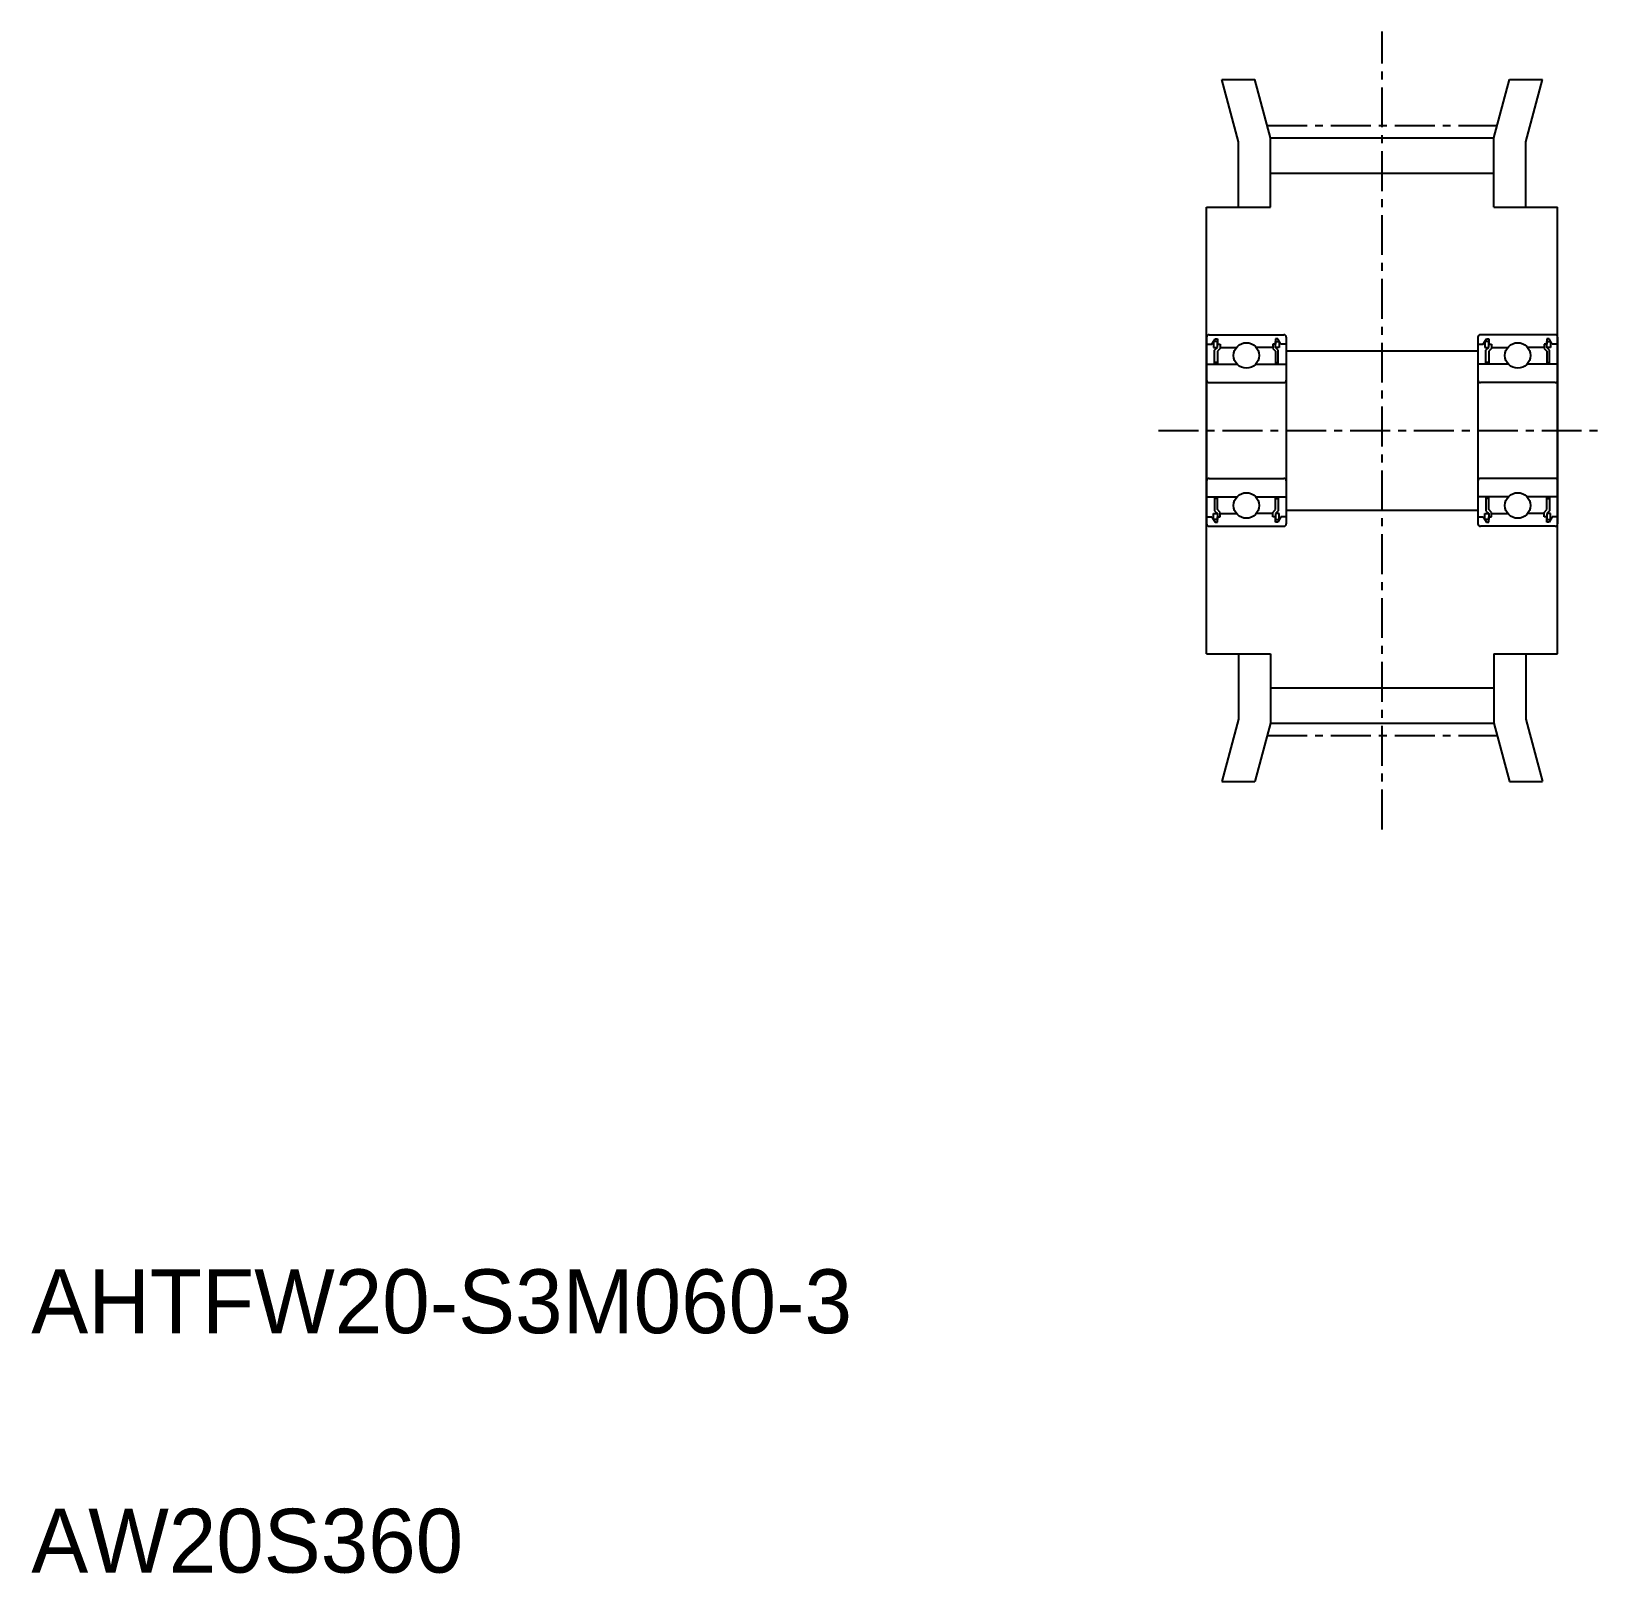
# Model space of a CAD drawing. Extents: x 5 to 54.3, y 5 to 53.3.
import ezdxf

# ---------------------------------------------------------------- set-up
doc = ezdxf.new("R2010")
doc.units = 0
doc.linetypes.add('CENTER', pattern=[2, 1.25, -0.25, 0.25, -0.25])
doc.layers.get('0').update_dxf_attribs({"linetype": 'CONTINUOUS'})
doc.layers.add('CENTER', color=1, linetype='CENTER')

msp = doc.modelspace()

# ---------------------------------------------------------------- linework, layer by layer
at = {"color": 7, "linetype": 'CONTINUOUS'}
for p, q in [((42.817, 49.817), (42.292, 51.779)), ((42.292, 51.779), (43.327, 51.779)), ((43.817, 49.949), (43.327, 51.779)), ((50.817, 49.949), (51.308, 51.779)), ((51.308, 51.779), (52.343, 51.779)), ((51.817, 49.817), (52.343, 51.779)), ((42.817, 47.779), (42.817, 49.817)), ((43.817, 49.949), (50.817, 49.949)), ((43.817, 47.779), (43.817, 49.949)), ((50.817, 47.779), (50.817, 49.949)), ((51.817, 47.779), (51.817, 49.817)), ((43.817, 48.839), (50.817, 48.839)), ((41.817, 33.779), (41.817, 47.779)), ((41.817, 47.779), (43.817, 47.779)), ((50.817, 47.779), (52.817, 47.779)), ((52.817, 33.779), (52.817, 47.779)), ((41.817, 43.699), (41.817, 37.859)), ((41.817, 43.479), (41.987, 43.479)), ((41.897, 43.779), (44.237, 43.779)), ((41.987, 43.479), (42.086, 43.649)), ((42.157, 43.564), (42.036, 43.564)), ((42.036, 43.564), (42.036, 43.379)), ((42.086, 43.649), (42.157, 43.649)), ((42.157, 43.649), (42.157, 43.479)), ((42.157, 43.379), (42.157, 43.564)), ((42.157, 43.479), (42.242, 43.479)), ((42.242, 43.479), (42.242, 43.344)), ((42.242, 43.409), (42.272, 43.379)), ((43.892, 43.409), (43.862, 43.379)), ((43.892, 43.479), (43.892, 43.344)), ((43.977, 43.479), (43.892, 43.479)), ((43.977, 43.649), (43.977, 43.479)), ((44.049, 43.649), (43.977, 43.649)), ((43.977, 43.379), (43.977, 43.564)), ((43.977, 43.564), (44.098, 43.564)), ((44.147, 43.479), (44.049, 43.649)), ((44.098, 43.564), (44.098, 43.379)), ((44.317, 43.479), (44.147, 43.479)), ((44.317, 43.699), (44.317, 37.859)), ((50.317, 43.699), (50.317, 37.859)), ((50.317, 43.479), (50.487, 43.479)), ((52.737, 43.779), (50.397, 43.779)), ((50.487, 43.479), (50.586, 43.649)), ((50.657, 43.564), (50.536, 43.564)), ((50.536, 43.564), (50.536, 43.379)), ((50.586, 43.649), (50.657, 43.649)), ((50.657, 43.649), (50.657, 43.479)), ((50.657, 43.379), (50.657, 43.564)), ((50.657, 43.479), (50.742, 43.479)), ((50.742, 43.479), (50.742, 43.344)), ((50.742, 43.409), (50.772, 43.379)), ((52.392, 43.409), (52.362, 43.379)), ((52.477, 43.479), (52.392, 43.479)), ((52.392, 43.479), (52.392, 43.344)), ((52.477, 43.649), (52.477, 43.479)), ((52.549, 43.649), (52.477, 43.649)), ((52.477, 43.379), (52.477, 43.564)), ((52.477, 43.564), (52.598, 43.564)), ((52.647, 43.479), (52.549, 43.649)), ((52.598, 43.564), (52.598, 43.379)), ((52.817, 43.479), (52.647, 43.479)), ((52.817, 43.699), (52.817, 37.859)), ((42.036, 43.379), (42.157, 43.379)), ((42.072, 43.294), (42.157, 43.379)), ((42.072, 42.854), (42.072, 43.294)), ((42.157, 42.906), (42.072, 42.906)), ((42.242, 43.344), (42.157, 43.259)), ((42.157, 43.259), (42.157, 42.854)), ((42.272, 43.379), (42.755, 43.379)), ((43.862, 43.379), (43.38, 43.379)), ((43.892, 43.344), (43.977, 43.259)), ((44.062, 43.294), (43.977, 43.379)), ((44.098, 43.379), (43.977, 43.379)), ((43.977, 43.259), (43.977, 42.854)), ((43.977, 42.906), (44.062, 42.906)), ((44.062, 42.854), (44.062, 43.294)), ((44.317, 43.279), (50.317, 43.279)), ((50.536, 43.379), (50.657, 43.379)), ((50.572, 43.294), (50.657, 43.379)), ((50.572, 42.854), (50.572, 43.294)), ((50.657, 42.906), (50.572, 42.906)), ((50.742, 43.344), (50.657, 43.259)), ((50.657, 43.259), (50.657, 42.854)), ((50.772, 43.379), (51.255, 43.379)), ((52.362, 43.379), (51.88, 43.379)), ((52.392, 43.344), (52.477, 43.259)), ((52.562, 43.294), (52.477, 43.379)), ((52.598, 43.379), (52.477, 43.379)), ((52.477, 43.259), (52.477, 42.854)), ((52.477, 42.906), (52.562, 42.906)), ((52.562, 42.854), (52.562, 43.294)), ((41.817, 42.854), (42.777, 42.854)), ((43.358, 42.854), (44.317, 42.854)), ((51.277, 42.854), (50.317, 42.854)), ((52.817, 42.854), (51.858, 42.854)), ((41.897, 42.279), (44.237, 42.279)), ((52.737, 42.279), (50.397, 42.279)), ((41.897, 39.279), (44.237, 39.279)), ((52.737, 39.279), (50.397, 39.279)), ((41.817, 38.704), (42.777, 38.704)), ((42.072, 38.704), (42.072, 38.264)), ((42.157, 38.651), (42.072, 38.651)), ((42.157, 38.299), (42.157, 38.704)), ((43.358, 38.704), (44.317, 38.704)), ((43.977, 38.299), (43.977, 38.704)), ((43.977, 38.651), (44.062, 38.651)), ((44.062, 38.704), (44.062, 38.264)), ((51.277, 38.704), (50.317, 38.704)), ((50.572, 38.704), (50.572, 38.264)), ((50.657, 38.651), (50.572, 38.651)), ((50.657, 38.299), (50.657, 38.704)), ((52.817, 38.704), (51.858, 38.704)), ((52.477, 38.299), (52.477, 38.704)), ((52.477, 38.651), (52.562, 38.651)), ((52.562, 38.704), (52.562, 38.264)), ((41.817, 38.079), (41.987, 38.079)), ((41.987, 38.079), (42.086, 37.909)), ((42.036, 37.994), (42.036, 38.179)), ((42.036, 38.179), (42.157, 38.179)), ((42.157, 37.994), (42.036, 37.994)), ((42.072, 38.264), (42.157, 38.179)), ((42.242, 38.214), (42.157, 38.299)), ((42.157, 38.179), (42.157, 37.994)), ((42.157, 37.909), (42.157, 38.079)), ((42.157, 38.079), (42.242, 38.079)), ((42.242, 38.079), (42.242, 38.214)), ((42.242, 38.149), (42.272, 38.179)), ((42.272, 38.179), (42.755, 38.179)), ((43.862, 38.179), (43.38, 38.179)), ((43.892, 38.149), (43.862, 38.179)), ((43.892, 38.214), (43.977, 38.299)), ((43.892, 38.079), (43.892, 38.214)), ((43.977, 38.079), (43.892, 38.079)), ((44.062, 38.264), (43.977, 38.179)), ((44.098, 38.179), (43.977, 38.179)), ((43.977, 38.179), (43.977, 37.994)), ((43.977, 37.909), (43.977, 38.079)), ((43.977, 37.994), (44.098, 37.994)), ((44.147, 38.079), (44.049, 37.909)), ((44.098, 37.994), (44.098, 38.179)), ((44.317, 38.079), (44.147, 38.079)), ((44.317, 38.279), (50.317, 38.279)), ((50.317, 38.079), (50.487, 38.079)), ((50.487, 38.079), (50.586, 37.909)), ((50.536, 37.994), (50.536, 38.179)), ((50.536, 38.179), (50.657, 38.179)), ((50.657, 37.994), (50.536, 37.994)), ((50.572, 38.264), (50.657, 38.179)), ((50.742, 38.214), (50.657, 38.299)), ((50.657, 38.179), (50.657, 37.994)), ((50.657, 38.079), (50.742, 38.079)), ((50.657, 37.909), (50.657, 38.079)), ((50.742, 38.079), (50.742, 38.214)), ((50.742, 38.149), (50.772, 38.179)), ((50.772, 38.179), (51.255, 38.179)), ((52.362, 38.179), (51.88, 38.179)), ((52.392, 38.149), (52.362, 38.179)), ((52.392, 38.214), (52.477, 38.299)), ((52.392, 38.079), (52.392, 38.214)), ((52.477, 38.079), (52.392, 38.079)), ((52.562, 38.264), (52.477, 38.179)), ((52.598, 38.179), (52.477, 38.179)), ((52.477, 38.179), (52.477, 37.994)), ((52.477, 37.909), (52.477, 38.079)), ((52.477, 37.994), (52.598, 37.994)), ((52.647, 38.079), (52.549, 37.909)), ((52.598, 37.994), (52.598, 38.179)), ((52.817, 38.079), (52.647, 38.079)), ((41.897, 37.779), (44.237, 37.779)), ((42.086, 37.909), (42.157, 37.909)), ((44.049, 37.909), (43.977, 37.909)), ((52.737, 37.779), (50.397, 37.779)), ((50.586, 37.909), (50.657, 37.909)), ((52.549, 37.909), (52.477, 37.909)), ((41.817, 33.779), (43.817, 33.779)), ((42.817, 33.779), (42.817, 31.74)), ((43.817, 33.779), (43.817, 31.609)), ((50.817, 33.779), (52.817, 33.779)), ((50.817, 33.779), (50.817, 31.609)), ((51.817, 33.779), (51.817, 31.74)), ((43.817, 32.719), (50.817, 32.719)), ((42.817, 31.74), (42.292, 29.779)), ((43.817, 31.609), (43.327, 29.779)), ((43.817, 31.609), (50.817, 31.609)), ((50.817, 31.609), (51.308, 29.779)), ((51.817, 31.74), (52.343, 29.779)), ((42.292, 29.779), (43.327, 29.779)), ((51.308, 29.779), (52.343, 29.779))]:
    msp.add_line(p, q, dxfattribs=at)
for centre in [(43.067, 43.129), (51.567, 43.129), (43.067, 38.429), (51.567, 38.429)]:
    msp.add_circle(centre, 0.4, dxfattribs=at)
for centre, start, end in [((41.897, 43.699), 90, 180), ((44.237, 43.699), 0, 90), ((50.397, 43.699), 90, 180), ((52.737, 43.699), 0, 90), ((41.897, 42.359), 180, 270), ((44.237, 42.359), 270, 0), ((50.397, 42.359), 180, 270), ((52.737, 42.359), 270, 0), ((41.897, 39.199), 90, 180), ((44.237, 39.199), 0, 90), ((50.397, 39.199), 90, 180), ((52.737, 39.199), 0, 90), ((41.897, 37.859), 180, 270), ((44.237, 37.859), 270, 0), ((50.397, 37.859), 180, 270), ((52.737, 37.859), 270, 0)]:
    msp.add_arc(centre, 0.08, start, end, dxfattribs=at)
at = {"layer": 'CENTER', "color": 1, "linetype": 'CENTER'}
for p, q in [((47.317, 28.279), (47.317, 53.279)), ((43.716, 50.329), (50.919, 50.329)), ((40.317, 40.779), (54.317, 40.779)), ((43.716, 31.229), (50.919, 31.229))]:
    msp.add_line(p, q, dxfattribs=at)

# ---------------------------------------------------------------- texts
at = {"color": 7, "linetype": 'CONTINUOUS'}
for s, p in [('AHTFW20-S3M060-3', (5, 12.5)), ('AW20S360', (5, 5))]:
    msp.add_text(s, height=2, dxfattribs=at).set_placement(p)

doc.saveas('drawing.dxf')
